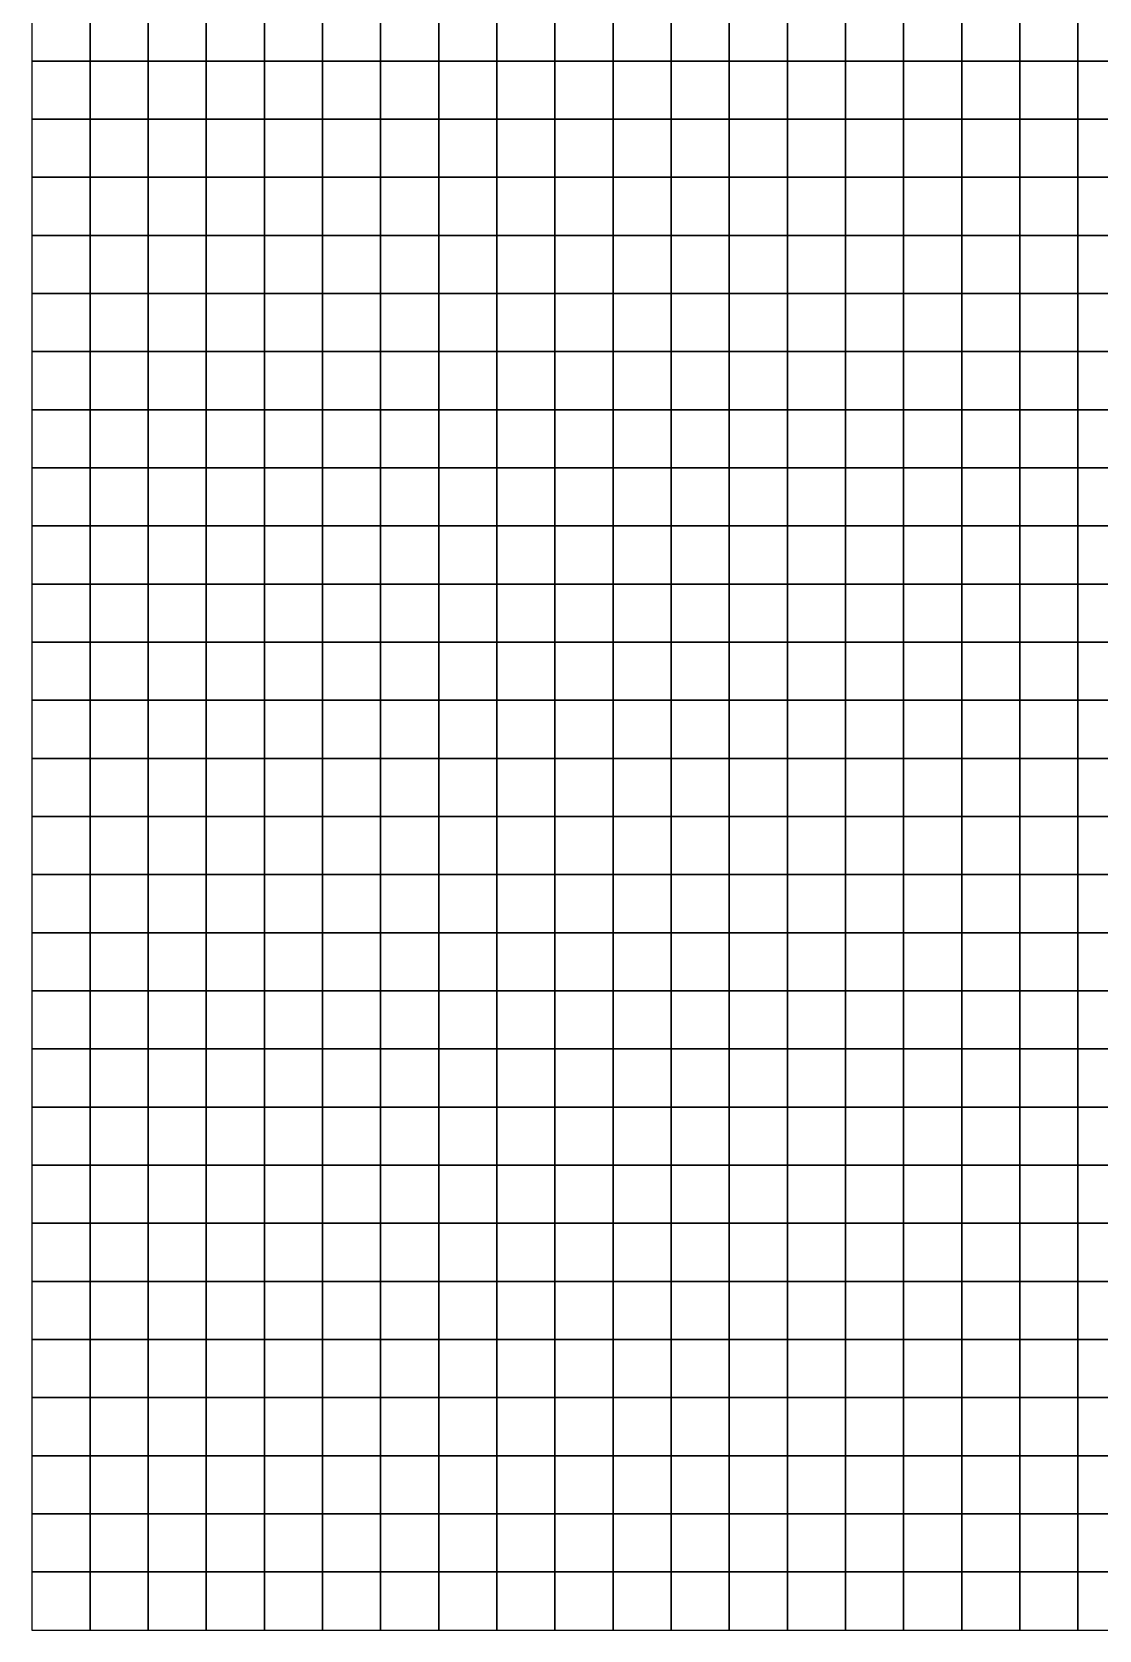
# Model space of a CAD drawing. Header units: metres. Extents: x 0 to 550, y 0 to 550.
# Drawn here: x 0 to 183.6, y 0 to 275 of the extents above; entities that cross this region are included whole.
import ezdxf

# ---------------------------------------------------------------- set-up
doc = ezdxf.new("R2010")
doc.units = ezdxf.units.M

msp = doc.modelspace()

# ---------------------------------------------------------------- linework, layer by layer
at = {"layer": 'A1'}
for points in [[(0, 270, -194.93), (10, 270, -193.33), (10, 280, -197.64), (0, 280, -199.24)], [(10, 270, -193.33), (20, 270, -190.86), (20, 280, -195.2), (10, 280, -197.64)], [(20, 270, -190.86), (30, 270, -188.28), (30, 280, -192.63), (20, 280, -195.2)], [(30, 270, -188.28), (40, 270, -185.67), (40, 280, -190.04), (30, 280, -192.63)], [(40, 270, -185.67), (50, 270, -183.03), (50, 280, -187.43), (40, 280, -190.04)], [(50, 270, -183.03), (60, 270, -180.38), (60, 280, -184.81), (50, 280, -187.43)], [(60, 270, -180.38), (70, 270, -178.02), (70, 280, -182.48), (60, 280, -184.81)], [(70, 270, -178.02), (80, 270, -175.24), (80, 280, -179.75), (70, 280, -182.48)], [(80, 270, -175.24), (90, 270, -172.46), (90, 280, -177.01), (80, 280, -179.75)], [(90, 270, -172.46), (100, 270, -169.7), (100, 280, -174.3), (90, 280, -177.01)], [(100, 270, -169.7), (110, 270, -166.96), (110, 280, -171.58), (100, 280, -174.3)], [(110, 270, -166.96), (120, 270, -164.22), (120, 280, -168.88), (110, 280, -171.58)], [(120, 270, -164.22), (130, 270, -161.5), (130, 280, -166.19), (120, 280, -168.88)], [(130, 270, -161.5), (140, 270, -158.8), (140, 280, -163.5), (130, 280, -166.19)], [(140, 270, -158.8), (150, 270, -156.1), (150, 280, -160.82), (140, 280, -163.5)], [(150, 270, -156.1), (160, 270, -153.41), (160, 280, -158.14), (150, 280, -160.82)], [(160, 270, -153.41), (170, 270, -150.73), (170, 280, -155.47), (160, 280, -158.14)], [(170, 270, -150.73), (180, 270, -148.05), (180, 280, -152.79), (170, 280, -155.47)], [(180, 270, -148.05), (190, 270, -145.38), (190, 280, -150.11), (180, 280, -152.79)], [(0, 260, -190.62), (10, 260, -189.01), (10, 270, -193.33), (0, 270, -194.93)], [(10, 260, -189.01), (20, 260, -186.53), (20, 270, -190.86), (10, 270, -193.33)], [(20, 260, -186.53), (30, 260, -183.93), (30, 270, -188.28), (20, 270, -190.86)], [(30, 260, -183.93), (40, 260, -181.3), (40, 270, -185.67), (30, 270, -188.28)], [(40, 260, -181.3), (50, 260, -178.64), (50, 270, -183.03), (40, 270, -185.67)], [(50, 260, -178.64), (60, 260, -175.95), (60, 270, -180.38), (50, 270, -183.03)], [(60, 260, -175.95), (70, 260, -173.59), (70, 270, -178.02), (60, 270, -180.38)], [(70, 260, -173.59), (80, 260, -170.77), (80, 270, -175.24), (70, 270, -178.02)], [(80, 260, -170.77), (90, 260, -167.97), (90, 270, -172.46), (80, 270, -175.24)], [(90, 260, -167.97), (100, 260, -165.18), (100, 270, -169.7), (90, 270, -172.46)], [(100, 260, -165.18), (110, 260, -162.41), (110, 270, -166.96), (100, 270, -169.7)], [(110, 260, -162.41), (120, 260, -159.64), (120, 270, -164.22), (110, 270, -166.96)], [(120, 260, -159.64), (130, 260, -156.89), (130, 270, -161.5), (120, 270, -164.22)], [(130, 260, -156.89), (140, 260, -154.15), (140, 270, -158.8), (130, 270, -161.5)], [(140, 260, -154.15), (150, 260, -151.43), (150, 270, -156.1), (140, 270, -158.8)], [(150, 260, -151.43), (160, 260, -148.71), (160, 270, -153.41), (150, 270, -156.1)], [(160, 260, -148.71), (170, 260, -146.01), (170, 270, -150.73), (160, 270, -153.41)], [(170, 260, -146.01), (180, 260, -143.32), (180, 270, -148.05), (170, 270, -150.73)], [(180, 260, -143.32), (190, 260, -140.64), (190, 270, -145.38), (180, 270, -148.05)], [(0, 250, -186.31), (10, 250, -184.7), (10, 260, -189.01), (0, 260, -190.62)], [(10, 250, -184.7), (20, 250, -182.31), (20, 260, -186.53), (10, 260, -189.01)], [(20, 250, -182.31), (30, 250, -179.69), (30, 260, -183.93), (20, 260, -186.53)], [(30, 250, -179.69), (40, 250, -177.05), (40, 260, -181.3), (30, 260, -183.93)], [(40, 250, -177.05), (50, 250, -174.38), (50, 260, -178.64), (40, 260, -181.3)], [(50, 250, -174.38), (60, 250, -171.68), (60, 260, -175.95), (50, 260, -178.64)], [(60, 250, -171.68), (70, 250, -169.2), (70, 260, -173.59), (60, 260, -175.95)], [(70, 250, -169.2), (80, 250, -166.37), (80, 260, -170.77), (70, 260, -173.59)], [(80, 250, -166.37), (90, 250, -163.55), (90, 260, -167.97), (80, 260, -170.77)], [(90, 250, -163.55), (100, 250, -160.73), (100, 260, -165.18), (90, 260, -167.97)], [(100, 250, -160.73), (110, 250, -157.92), (110, 260, -162.41), (100, 260, -165.18)], [(110, 250, -157.92), (120, 250, -155.13), (120, 260, -159.64), (110, 260, -162.41)], [(120, 250, -155.13), (130, 250, -152.35), (130, 260, -156.89), (120, 260, -159.64)], [(130, 250, -152.35), (140, 250, -149.58), (140, 260, -154.15), (130, 260, -156.89)], [(140, 250, -149.58), (150, 250, -146.82), (150, 260, -151.43), (140, 260, -154.15)], [(150, 250, -146.82), (160, 250, -144.08), (160, 260, -148.71), (150, 260, -151.43)], [(160, 250, -144.08), (170, 250, -141.35), (170, 260, -146.01), (160, 260, -148.71)], [(170, 250, -141.35), (180, 250, -138.63), (180, 260, -143.32), (170, 260, -146.01)], [(180, 250, -138.63), (190, 250, -135.93), (190, 260, -140.64), (180, 260, -143.32)], [(0, 240, -181.99), (10, 240, -180.25), (10, 250, -184.7), (0, 250, -186.31)], [(10, 240, -180.25), (20, 240, -177.93), (20, 250, -182.31), (10, 250, -184.7)], [(20, 240, -177.93), (30, 240, -175.31), (30, 250, -179.69), (20, 250, -182.31)], [(30, 240, -175.31), (40, 240, -172.65), (40, 250, -177.05), (30, 250, -179.69)], [(40, 240, -172.65), (50, 240, -169.96), (50, 250, -174.38), (40, 250, -177.05)], [(50, 240, -169.96), (60, 240, -167.39), (60, 250, -171.68), (50, 250, -174.38)], [(60, 240, -167.39), (70, 240, -164.82), (70, 250, -169.2), (60, 250, -171.68)], [(70, 240, -164.82), (80, 240, -161.99), (80, 250, -166.37), (70, 250, -169.2)], [(80, 240, -161.99), (90, 240, -159.16), (90, 250, -163.55), (80, 250, -166.37)], [(90, 240, -159.16), (100, 240, -156.33), (100, 250, -160.73), (90, 250, -163.55)], [(100, 240, -156.33), (110, 240, -153.5), (110, 250, -157.92), (100, 250, -160.73)], [(110, 240, -153.5), (120, 240, -150.69), (120, 250, -155.13), (110, 250, -157.92)], [(120, 240, -150.69), (130, 240, -147.87), (130, 250, -152.35), (120, 250, -155.13)], [(130, 240, -147.87), (140, 240, -145.08), (140, 250, -149.58), (130, 250, -152.35)], [(140, 240, -145.08), (150, 240, -142.29), (150, 250, -146.82), (140, 250, -149.58)], [(150, 240, -142.29), (160, 240, -139.52), (160, 250, -144.08), (150, 250, -146.82)], [(160, 240, -139.52), (170, 240, -136.76), (170, 250, -141.35), (160, 250, -144.08)], [(170, 240, -136.76), (180, 240, -134.01), (180, 250, -138.63), (170, 250, -141.35)], [(180, 240, -134.01), (190, 240, -131.28), (190, 250, -135.93), (180, 250, -138.63)], [(0, 230, -177.68), (10, 230, -175.8), (10, 240, -180.25), (0, 240, -181.99)], [(10, 230, -175.8), (20, 230, -173.54), (20, 240, -177.93), (10, 240, -180.25)], [(20, 230, -173.54), (30, 230, -170.9), (30, 240, -175.31), (20, 240, -177.93)], [(30, 230, -170.9), (40, 230, -168.23), (40, 240, -172.65), (30, 240, -175.31)], [(40, 230, -168.23), (50, 230, -165.53), (50, 240, -169.96), (40, 240, -172.65)], [(50, 230, -165.53), (60, 230, -163.08), (60, 240, -167.39), (50, 240, -169.96)], [(60, 230, -163.08), (70, 230, -160.43), (70, 240, -164.82), (60, 240, -167.39)], [(70, 230, -160.43), (80, 230, -157.6), (80, 240, -161.99), (70, 240, -164.82)], [(80, 230, -157.6), (90, 230, -154.78), (90, 240, -159.16), (80, 240, -161.99)], [(90, 230, -154.78), (100, 230, -151.95), (100, 240, -156.33), (90, 240, -159.16)], [(100, 230, -151.95), (110, 230, -149.12), (110, 240, -153.5), (100, 240, -156.33)], [(110, 230, -149.12), (120, 230, -146.29), (120, 240, -150.69), (110, 240, -153.5)], [(120, 230, -146.29), (130, 230, -143.46), (130, 240, -147.87), (120, 240, -150.69)], [(130, 230, -143.46), (140, 230, -140.64), (140, 240, -145.08), (130, 240, -147.87)], [(140, 230, -140.64), (150, 230, -137.83), (150, 240, -142.29), (140, 240, -145.08)], [(150, 230, -137.83), (160, 230, -135.03), (160, 240, -139.52), (150, 240, -142.29)], [(160, 230, -135.03), (170, 230, -132.23), (170, 240, -136.76), (160, 240, -139.52)], [(170, 230, -132.23), (180, 230, -129.46), (180, 240, -134.01), (170, 240, -136.76)], [(180, 230, -129.46), (190, 230, -126.69), (190, 240, -131.28), (180, 240, -134.01)], [(0, 220, -173.37), (10, 220, -171.41), (10, 230, -175.8), (0, 230, -177.68)], [(10, 220, -171.41), (20, 220, -169.14), (20, 230, -173.54), (10, 230, -175.8)], [(20, 220, -169.14), (30, 220, -166.49), (30, 230, -170.9), (20, 230, -173.54)], [(30, 220, -166.49), (40, 220, -163.81), (40, 230, -168.23), (30, 230, -170.9)], [(40, 220, -163.81), (50, 220, -161.09), (50, 230, -165.53), (40, 230, -168.23)], [(50, 220, -161.09), (60, 220, -158.7), (60, 230, -163.08), (50, 230, -165.53)], [(60, 220, -158.7), (70, 220, -156.05), (70, 230, -160.43), (60, 230, -163.08)], [(70, 220, -156.05), (80, 220, -153.22), (80, 230, -157.6), (70, 230, -160.43)], [(80, 220, -153.22), (90, 220, -150.39), (90, 230, -154.78), (80, 230, -157.6)], [(90, 220, -150.39), (100, 220, -147.57), (100, 230, -151.95), (90, 230, -154.78)], [(100, 220, -147.57), (110, 220, -144.74), (110, 230, -149.12), (100, 230, -151.95)], [(110, 220, -144.74), (120, 220, -141.91), (120, 230, -146.29), (110, 230, -149.12)], [(120, 220, -141.91), (130, 220, -139.08), (130, 230, -143.46), (120, 230, -146.29)], [(130, 220, -139.08), (140, 220, -136.25), (140, 230, -140.64), (130, 230, -143.46)], [(140, 220, -136.25), (150, 220, -133.42), (150, 230, -137.83), (140, 230, -140.64)], [(150, 220, -133.42), (160, 220, -130.6), (160, 230, -135.03), (150, 230, -137.83)], [(160, 220, -130.6), (170, 220, -127.78), (170, 230, -132.23), (160, 230, -135.03)], [(170, 220, -127.78), (180, 220, -124.98), (180, 230, -129.46), (170, 230, -132.23)], [(180, 220, -124.98), (190, 220, -122.18), (190, 230, -126.69), (180, 230, -129.46)], [(0, 210, -169.06), (10, 210, -167.03), (10, 220, -171.41), (0, 220, -173.37)], [(10, 210, -167.03), (20, 210, -164.75), (20, 220, -169.14), (10, 220, -171.41)], [(20, 210, -164.75), (30, 210, -162.08), (30, 220, -166.49), (20, 220, -169.14)], [(30, 210, -162.08), (40, 210, -159.39), (40, 220, -163.81), (30, 220, -166.49)], [(40, 210, -159.39), (50, 210, -156.66), (50, 220, -161.09), (40, 220, -163.81)], [(50, 210, -156.66), (60, 210, -154.32), (60, 220, -158.7), (50, 220, -161.09)], [(60, 210, -154.32), (70, 210, -151.67), (70, 220, -156.05), (60, 220, -158.7)], [(70, 210, -151.67), (80, 210, -148.84), (80, 220, -153.22), (70, 220, -156.05)], [(80, 210, -148.84), (90, 210, -146.01), (90, 220, -150.39), (80, 220, -153.22)], [(90, 210, -146.01), (100, 210, -143.18), (100, 220, -147.57), (90, 220, -150.39)], [(100, 210, -143.18), (110, 210, -140.35), (110, 220, -144.74), (100, 220, -147.57)], [(110, 210, -140.35), (120, 210, -137.53), (120, 220, -141.91), (110, 220, -144.74)], [(120, 210, -137.53), (130, 210, -134.7), (130, 220, -139.08), (120, 220, -141.91)], [(130, 210, -134.7), (140, 210, -131.87), (140, 220, -136.25), (130, 220, -139.08)], [(140, 210, -131.87), (150, 210, -129.04), (150, 220, -133.42), (140, 220, -136.25)], [(150, 210, -129.04), (160, 210, -126.21), (160, 220, -130.6), (150, 220, -133.42)], [(160, 210, -126.21), (170, 210, -123.38), (170, 220, -127.78), (160, 220, -130.6)], [(170, 210, -123.38), (180, 210, -120.56), (180, 220, -124.98), (170, 220, -127.78)], [(180, 210, -120.56), (190, 210, -117.74), (190, 220, -122.18), (180, 220, -124.98)], [(0, 200, -164.75), (10, 200, -162.65), (10, 210, -167.03), (0, 210, -169.06)], [(10, 200, -162.65), (20, 200, -160.35), (20, 210, -164.75), (10, 210, -167.03)], [(20, 200, -160.35), (30, 200, -157.67), (30, 210, -162.08), (20, 210, -164.75)], [(30, 200, -157.67), (40, 200, -154.96), (40, 210, -159.39), (30, 210, -162.08)], [(40, 200, -154.96), (50, 200, -152.22), (50, 210, -156.66), (40, 210, -159.39)], [(50, 200, -152.22), (60, 200, -149.94), (60, 210, -154.32), (50, 210, -156.66)], [(60, 200, -149.94), (70, 200, -147.29), (70, 210, -151.67), (60, 210, -154.32)], [(70, 200, -147.29), (80, 200, -144.46), (80, 210, -148.84), (70, 210, -151.67)], [(80, 200, -144.46), (90, 200, -141.63), (90, 210, -146.01), (80, 210, -148.84)], [(90, 200, -141.63), (100, 200, -138.8), (100, 210, -143.18), (90, 210, -146.01)], [(100, 200, -138.8), (110, 200, -135.97), (110, 210, -140.35), (100, 210, -143.18)], [(110, 200, -135.97), (120, 200, -133.14), (120, 210, -137.53), (110, 210, -140.35)], [(120, 200, -133.14), (130, 200, -130.32), (130, 210, -134.7), (120, 210, -137.53)], [(130, 200, -130.32), (140, 200, -127.49), (140, 210, -131.87), (130, 210, -134.7)], [(140, 200, -127.49), (150, 200, -124.66), (150, 210, -129.04), (140, 210, -131.87)], [(150, 200, -124.66), (160, 200, -121.83), (160, 210, -126.21), (150, 210, -129.04)], [(160, 200, -121.83), (170, 200, -119), (170, 210, -123.38), (160, 210, -126.21)], [(170, 200, -119), (180, 200, -116.17), (180, 210, -120.56), (170, 210, -123.38)], [(180, 200, -116.17), (190, 200, -113.34), (190, 210, -117.74), (180, 210, -120.56)], [(0, 190, -160.44), (10, 190, -158.42), (10, 200, -162.65), (0, 200, -164.75)], [(10, 190, -158.42), (20, 190, -156.1), (20, 200, -160.35), (10, 200, -162.65)], [(20, 190, -156.1), (30, 190, -153.41), (30, 200, -157.67), (20, 200, -160.35)], [(30, 190, -153.41), (40, 190, -150.68), (40, 200, -154.96), (30, 200, -157.67)], [(40, 190, -150.68), (50, 190, -147.92), (50, 200, -152.22), (40, 200, -154.96)], [(50, 190, -147.92), (60, 190, -145.55), (60, 200, -149.94), (50, 200, -152.22)], [(60, 190, -145.55), (70, 190, -142.91), (70, 200, -147.29), (60, 200, -149.94)], [(70, 190, -142.91), (80, 190, -140.08), (80, 200, -144.46), (70, 200, -147.29)], [(80, 190, -140.08), (90, 190, -137.25), (90, 200, -141.63), (80, 200, -144.46)], [(90, 190, -137.25), (100, 190, -134.42), (100, 200, -138.8), (90, 200, -141.63)], [(100, 190, -134.42), (110, 190, -131.59), (110, 200, -135.97), (100, 200, -138.8)], [(110, 190, -131.59), (120, 190, -128.76), (120, 200, -133.14), (110, 200, -135.97)], [(120, 190, -128.76), (130, 190, -125.93), (130, 200, -130.32), (120, 200, -133.14)], [(130, 190, -125.93), (140, 190, -123.11), (140, 200, -127.49), (130, 200, -130.32)], [(140, 190, -123.11), (150, 190, -120.28), (150, 200, -124.66), (140, 200, -127.49)], [(150, 190, -120.28), (160, 190, -117.45), (160, 200, -121.83), (150, 200, -124.66)], [(160, 190, -117.45), (170, 190, -114.62), (170, 200, -119), (160, 200, -121.83)], [(170, 190, -114.62), (180, 190, -111.79), (180, 200, -116.17), (170, 200, -119)], [(180, 190, -111.79), (190, 190, -108.96), (190, 200, -113.34), (180, 200, -116.17)], [(0, 180, -155.96), (10, 180, -154.01), (10, 190, -158.42), (0, 190, -160.44)], [(10, 180, -154.01), (20, 180, -151.67), (20, 190, -156.1), (10, 190, -158.42)], [(20, 180, -151.67), (30, 180, -148.96), (30, 190, -153.41), (20, 190, -156.1)], [(30, 180, -148.96), (40, 180, -146.22), (40, 190, -150.68), (30, 190, -153.41)], [(40, 180, -146.22), (50, 180, -143.62), (50, 190, -147.92), (40, 190, -150.68)], [(50, 180, -143.62), (60, 180, -141.16), (60, 190, -145.55), (50, 190, -147.92)], [(60, 180, -141.16), (70, 180, -138.53), (70, 190, -142.91), (60, 190, -145.55)], [(70, 180, -138.53), (80, 180, -135.7), (80, 190, -140.08), (70, 190, -142.91)], [(80, 180, -135.7), (90, 180, -132.87), (90, 190, -137.25), (80, 190, -140.08)], [(90, 180, -132.87), (100, 180, -130.04), (100, 190, -134.42), (90, 190, -137.25)], [(100, 180, -130.04), (110, 180, -127.21), (110, 190, -131.59), (100, 190, -134.42)], [(110, 180, -127.21), (120, 180, -124.38), (120, 190, -128.76), (110, 190, -131.59)], [(120, 180, -124.38), (130, 180, -121.55), (130, 190, -125.93), (120, 190, -128.76)], [(130, 180, -121.55), (140, 180, -118.72), (140, 190, -123.11), (130, 190, -125.93)], [(140, 180, -118.72), (150, 180, -115.9), (150, 190, -120.28), (140, 190, -123.11)], [(150, 180, -115.9), (160, 180, -113.07), (160, 190, -117.45), (150, 190, -120.28)], [(160, 180, -113.07), (170, 180, -110.24), (170, 190, -114.62), (160, 190, -117.45)], [(170, 180, -110.24), (180, 180, -107.41), (180, 190, -111.79), (170, 190, -114.62)], [(180, 180, -107.41), (190, 180, -104.58), (190, 190, -108.96), (180, 190, -111.79)], [(0, 170, -151.52), (10, 170, -149.58), (10, 180, -154.01), (0, 180, -155.96)], [(10, 170, -149.58), (20, 170, -147.22), (20, 180, -151.67), (10, 180, -154.01)], [(20, 170, -147.22), (30, 170, -144.5), (30, 180, -148.96), (20, 180, -151.67)], [(30, 170, -144.5), (40, 170, -141.74), (40, 180, -146.22), (30, 180, -148.96)], [(40, 170, -141.74), (50, 170, -139.25), (50, 180, -143.62), (40, 180, -146.22)], [(50, 170, -139.25), (60, 170, -136.77), (60, 180, -141.16), (50, 180, -143.62)], [(60, 170, -136.77), (70, 170, -134.15), (70, 180, -138.53), (60, 180, -141.16)], [(70, 170, -134.15), (80, 170, -131.31), (80, 180, -135.7), (70, 180, -138.53)], [(80, 170, -131.31), (90, 170, -128.49), (90, 180, -132.87), (80, 180, -135.7)], [(90, 170, -128.49), (100, 170, -125.66), (100, 180, -130.04), (90, 180, -132.87)], [(100, 170, -125.66), (110, 170, -122.83), (110, 180, -127.21), (100, 180, -130.04)], [(110, 170, -122.83), (120, 170, -120), (120, 180, -124.38), (110, 180, -127.21)], [(120, 170, -120), (130, 170, -117.17), (130, 180, -121.55), (120, 180, -124.38)], [(130, 170, -117.17), (140, 170, -114.34), (140, 180, -118.72), (130, 180, -121.55)], [(140, 170, -114.34), (150, 170, -111.51), (150, 180, -115.9), (140, 180, -118.72)], [(150, 170, -111.51), (160, 170, -108.69), (160, 180, -113.07), (150, 180, -115.9)], [(160, 170, -108.69), (170, 170, -105.86), (170, 180, -110.24), (160, 180, -113.07)], [(170, 170, -105.86), (180, 170, -103.04), (180, 180, -107.41), (170, 180, -110.24)], [(180, 170, -103.04), (190, 170, -100.24), (190, 180, -104.58), (180, 180, -107.41)], [(0, 160, -147.1), (10, 160, -145.15), (10, 170, -149.58), (0, 170, -151.52)], [(10, 160, -145.15), (20, 160, -142.76), (20, 170, -147.22), (10, 170, -149.58)], [(20, 160, -142.76), (30, 160, -140.03), (30, 170, -144.5), (20, 170, -147.22)], [(30, 160, -140.03), (40, 160, -137.26), (40, 170, -141.74), (30, 170, -144.5)], [(40, 160, -137.26), (50, 160, -134.87), (50, 170, -139.25), (40, 170, -141.74)], [(50, 160, -134.87), (60, 160, -132.38), (60, 170, -136.77), (50, 170, -139.25)], [(60, 160, -132.38), (70, 160, -129.76), (70, 170, -134.15), (60, 170, -136.77)], [(70, 160, -129.76), (80, 160, -126.93), (80, 170, -131.31), (70, 170, -134.15)], [(80, 160, -126.93), (90, 160, -124.1), (90, 170, -128.49), (80, 170, -131.31)], [(90, 160, -124.1), (100, 160, -121.28), (100, 170, -125.66), (90, 170, -128.49)], [(100, 160, -121.28), (110, 160, -118.45), (110, 170, -122.83), (100, 170, -125.66)], [(110, 160, -118.45), (120, 160, -115.62), (120, 170, -120), (110, 170, -122.83)], [(120, 160, -115.62), (130, 160, -112.79), (130, 170, -117.17), (120, 170, -120)], [(130, 160, -112.79), (140, 160, -109.96), (140, 170, -114.34), (130, 170, -117.17)], [(140, 160, -109.96), (150, 160, -107.13), (150, 170, -111.51), (140, 170, -114.34)], [(150, 160, -107.13), (160, 160, -104.3), (160, 170, -108.69), (150, 170, -111.51)], [(160, 160, -104.3), (170, 160, -101.49), (170, 170, -105.86), (160, 170, -108.69)], [(170, 160, -101.49), (180, 160, -98.71), (180, 170, -103.04), (170, 170, -105.86)], [(180, 160, -98.71), (190, 160, -95.96), (190, 170, -100.24), (180, 170, -103.04)], [(0, 150, -142.66), (10, 150, -140.7), (10, 160, -145.15), (0, 160, -147.1)], [(10, 150, -140.7), (20, 150, -138.29), (20, 160, -142.76), (10, 160, -145.15)], [(20, 150, -138.29), (30, 150, -135.54), (30, 160, -140.03), (20, 160, -142.76)], [(30, 150, -135.54), (40, 150, -132.76), (40, 160, -137.26), (30, 160, -140.03)], [(40, 150, -132.76), (50, 150, -130.47), (50, 160, -134.87), (40, 160, -137.26)], [(50, 150, -130.47), (60, 150, -127.98), (60, 160, -132.38), (50, 160, -134.87)], [(60, 150, -127.98), (70, 150, -125.38), (70, 160, -129.76), (60, 160, -132.38)], [(70, 150, -125.38), (80, 150, -122.55), (80, 160, -126.93), (70, 160, -129.76)], [(80, 150, -122.55), (90, 150, -119.72), (90, 160, -124.1), (80, 160, -126.93)], [(90, 150, -119.72), (100, 150, -116.89), (100, 160, -121.28), (90, 160, -124.1)], [(100, 150, -116.89), (110, 150, -114.07), (110, 160, -118.45), (100, 160, -121.28)], [(110, 150, -114.07), (120, 150, -111.24), (120, 160, -115.62), (110, 160, -118.45)], [(120, 150, -111.24), (130, 150, -108.41), (130, 160, -112.79), (120, 160, -115.62)], [(130, 150, -108.41), (140, 150, -105.58), (140, 160, -109.96), (130, 160, -112.79)], [(140, 150, -105.58), (150, 150, -102.76), (150, 160, -107.13), (140, 160, -109.96)], [(150, 150, -102.76), (160, 150, -99.95), (160, 160, -104.3), (150, 160, -107.13)], [(160, 150, -99.95), (170, 150, -97.18), (170, 160, -101.49), (160, 160, -104.3)], [(170, 150, -97.18), (180, 150, -94.45), (180, 160, -98.71), (170, 160, -101.49)], [(180, 150, -94.45), (190, 150, -91.77), (190, 160, -95.96), (180, 160, -98.71)], [(0, 140, -138.23), (10, 140, -136.26), (10, 150, -140.7), (0, 150, -142.66)], [(10, 140, -136.26), (20, 140, -133.82), (20, 150, -138.29), (10, 150, -140.7)], [(20, 140, -133.82), (30, 140, -131.06), (30, 150, -135.54), (20, 150, -138.29)], [(30, 140, -131.06), (40, 140, -128.26), (40, 150, -132.76), (30, 150, -135.54)], [(40, 140, -128.26), (50, 140, -126.07), (50, 150, -130.47), (40, 150, -132.76)], [(50, 140, -126.07), (60, 140, -123.59), (60, 150, -127.98), (50, 150, -130.47)], [(60, 140, -123.59), (70, 140, -121), (70, 150, -125.38), (60, 150, -127.98)], [(70, 140, -121), (80, 140, -118.17), (80, 150, -122.55), (70, 150, -125.38)], [(80, 140, -118.17), (90, 140, -115.34), (90, 150, -119.72), (80, 150, -122.55)], [(90, 140, -115.34), (100, 140, -112.51), (100, 150, -116.89), (90, 150, -119.72)], [(100, 140, -112.51), (110, 140, -109.68), (110, 150, -114.07), (100, 150, -116.89)], [(110, 140, -109.68), (120, 140, -106.85), (120, 150, -111.24), (110, 150, -114.07)], [(120, 140, -106.85), (130, 140, -104.03), (130, 150, -108.41), (120, 150, -111.24)], [(130, 140, -104.03), (140, 140, -101.21), (140, 150, -105.58), (130, 150, -108.41)], [(140, 140, -101.21), (150, 140, -98.42), (150, 150, -102.76), (140, 150, -105.58)], [(150, 140, -98.42), (160, 140, -95.66), (160, 150, -99.95), (150, 150, -102.76)], [(160, 140, -95.66), (170, 140, -92.95), (170, 150, -97.18), (160, 150, -99.95)], [(170, 140, -92.95), (180, 140, -90.29), (180, 150, -94.45), (170, 150, -97.18)], [(180, 140, -90.29), (190, 140, -87.69), (190, 150, -91.77), (180, 150, -94.45)], [(0, 130, -133.98), (10, 130, -131.98), (10, 140, -136.26), (0, 140, -138.23)], [(10, 130, -131.98), (20, 130, -129.53), (20, 140, -133.82), (10, 140, -136.26)], [(20, 130, -129.53), (30, 130, -126.75), (30, 140, -131.06), (20, 140, -133.82)], [(30, 130, -126.75), (40, 130, -123.94), (40, 140, -128.26), (30, 140, -131.06)], [(40, 130, -123.94), (50, 130, -121.68), (50, 140, -126.07), (40, 140, -128.26)], [(50, 130, -121.68), (60, 130, -119.21), (60, 140, -123.59), (50, 140, -126.07)], [(60, 130, -119.21), (70, 130, -116.62), (70, 140, -121), (60, 140, -123.59)], [(70, 130, -116.62), (80, 130, -113.79), (80, 140, -118.17), (70, 140, -121)], [(80, 130, -113.79), (90, 130, -110.96), (90, 140, -115.34), (80, 140, -118.17)], [(90, 130, -110.96), (100, 130, -108.13), (100, 140, -112.51), (90, 140, -115.34)], [(100, 130, -108.13), (110, 130, -105.3), (110, 140, -109.68), (100, 140, -112.51)], [(110, 130, -105.3), (120, 130, -102.48), (120, 140, -106.85), (110, 140, -109.68)], [(120, 130, -102.48), (130, 130, -99.67), (130, 140, -104.03), (120, 140, -106.85)], [(130, 130, -99.67), (140, 130, -96.89), (140, 140, -101.21), (130, 140, -104.03)], [(140, 130, -96.89), (150, 130, -94.15), (150, 140, -98.42), (140, 140, -101.21)], [(150, 130, -94.15), (160, 130, -91.46), (160, 140, -95.66), (150, 140, -98.42)], [(160, 130, -91.46), (170, 130, -88.82), (170, 140, -92.95), (160, 140, -95.66)], [(170, 130, -88.82), (180, 130, -86.25), (180, 140, -90.29), (170, 140, -92.95)], [(180, 130, -86.25), (190, 130, -83.72), (190, 140, -87.69), (180, 140, -90.29)], [(0, 120, -129.51), (10, 120, -127.48), (10, 130, -131.98), (0, 130, -133.98)], [(10, 120, -127.48), (20, 120, -125.02), (20, 130, -129.53), (10, 130, -131.98)], [(20, 120, -125.02), (30, 120, -122.23), (30, 130, -126.75), (20, 130, -129.53)], [(30, 120, -122.23), (40, 120, -119.58), (40, 130, -123.94), (30, 130, -126.75)], [(40, 120, -119.58), (50, 120, -117.29), (50, 130, -121.68), (40, 130, -123.94)], [(50, 120, -117.29), (60, 120, -114.83), (60, 130, -119.21), (50, 130, -121.68)], [(60, 120, -114.83), (70, 120, -112.24), (70, 130, -116.62), (60, 130, -119.21)], [(70, 120, -112.24), (80, 120, -109.41), (80, 130, -113.79), (70, 130, -116.62)], [(80, 120, -109.41), (90, 120, -106.58), (90, 130, -110.96), (80, 130, -113.79)], [(90, 120, -106.58), (100, 120, -103.75), (100, 130, -108.13), (90, 130, -110.96)], [(100, 120, -103.75), (110, 120, -100.93), (110, 130, -105.3), (100, 130, -108.13)], [(110, 120, -100.93), (120, 120, -98.13), (120, 130, -102.48), (110, 130, -105.3)], [(120, 120, -98.13), (130, 120, -95.37), (130, 130, -99.67), (120, 130, -102.48)], [(130, 120, -95.37), (140, 120, -92.65), (140, 130, -96.89), (130, 130, -99.67)], [(140, 120, -92.65), (150, 120, -89.98), (150, 130, -94.15), (140, 130, -96.89)], [(150, 120, -89.98), (160, 120, -87.37), (160, 130, -91.46), (150, 130, -94.15)], [(160, 120, -87.37), (170, 120, -84.81), (170, 130, -88.82), (160, 130, -91.46)], [(170, 120, -84.81), (180, 120, -82.29), (180, 130, -86.25), (170, 130, -88.82)], [(180, 120, -82.29), (190, 120, -79.8), (190, 130, -83.72), (180, 130, -86.25)], [(0, 110, -125.03), (10, 110, -122.98), (10, 120, -127.48), (0, 120, -129.51)], [(10, 110, -122.98), (20, 110, -120.5), (20, 120, -125.02), (10, 120, -127.48)], [(20, 110, -120.5), (30, 110, -117.7), (30, 120, -122.23), (20, 120, -125.02)], [(30, 110, -117.7), (40, 110, -115.2), (40, 120, -119.58), (30, 120, -122.23)], [(40, 110, -115.2), (50, 110, -112.91), (50, 120, -117.29), (40, 120, -119.58)], [(50, 110, -112.91), (60, 110, -110.46), (60, 120, -114.83), (50, 120, -117.29)], [(60, 110, -110.46), (70, 110, -107.86), (70, 120, -112.24), (60, 120, -114.83)], [(70, 110, -107.86), (80, 110, -105.02), (80, 120, -109.41), (70, 120, -112.24)], [(80, 110, -105.02), (90, 110, -102.2), (90, 120, -106.58), (80, 120, -109.41)], [(90, 110, -102.2), (100, 110, -99.39), (100, 120, -103.75), (90, 120, -106.58)], [(100, 110, -99.39), (110, 110, -96.6), (110, 120, -100.93), (100, 120, -103.75)], [(110, 110, -96.6), (120, 110, -93.85), (120, 120, -98.13), (110, 120, -100.93)], [(120, 110, -93.85), (130, 110, -91.15), (130, 120, -95.37), (120, 120, -98.13)], [(130, 110, -91.15), (140, 110, -88.51), (140, 120, -92.65), (130, 120, -95.37)], [(140, 110, -88.51), (150, 110, -85.91), (150, 120, -89.98), (140, 120, -92.65)], [(150, 110, -85.91), (160, 110, -83.38), (160, 120, -87.37), (150, 120, -89.98)], [(160, 110, -83.38), (170, 110, -80.87), (170, 120, -84.81), (160, 120, -87.37)], [(170, 110, -80.87), (180, 110, -78.38), (180, 120, -82.29), (170, 120, -84.81)], [(180, 110, -78.38), (190, 110, -75.9), (190, 120, -79.8), (180, 120, -82.29)], [(0, 100, -120.55), (10, 100, -118.48), (10, 110, -122.98), (0, 110, -125.03)], [(10, 100, -118.48), (20, 100, -116), (20, 110, -120.5), (10, 110, -122.98)], [(20, 100, -116), (30, 100, -113.19), (30, 110, -117.7), (20, 110, -120.5)], [(30, 100, -113.19), (40, 100, -110.84), (40, 110, -115.2), (30, 110, -117.7)], [(40, 100, -110.84), (50, 100, -108.53), (50, 110, -112.91), (40, 110, -115.2)], [(50, 100, -108.53), (60, 100, -106.08), (60, 110, -110.46), (50, 110, -112.91)], [(60, 100, -106.08), (70, 100, -103.47), (70, 110, -107.86), (60, 110, -110.46)], [(70, 100, -103.47), (80, 100, -100.65), (80, 110, -105.02), (70, 110, -107.86)], [(80, 100, -100.65), (90, 100, -97.85), (90, 110, -102.2), (80, 110, -105.02)], [(90, 100, -97.85), (100, 100, -95.08), (100, 110, -99.39), (90, 110, -102.2)], [(100, 100, -95.08), (110, 100, -92.35), (110, 110, -96.6), (100, 110, -99.39)], [(110, 100, -92.35), (120, 100, -89.67), (120, 110, -93.85), (110, 110, -96.6)], [(120, 100, -89.67), (130, 100, -87.05), (130, 110, -91.15), (120, 110, -93.85)], [(130, 100, -87.05), (140, 100, -84.49), (140, 110, -88.51), (130, 110, -91.15)], [(140, 100, -84.49), (150, 100, -81.95), (150, 110, -85.91), (140, 110, -88.51)], [(150, 100, -81.95), (160, 100, -79.45), (160, 110, -83.38), (150, 110, -85.91)], [(160, 100, -79.45), (170, 100, -76.96), (170, 110, -80.87), (160, 110, -83.38)], [(170, 100, -76.96), (180, 100, -74.44), (180, 110, -78.38), (170, 110, -80.87)], [(180, 100, -74.44), (190, 100, -71.93), (190, 110, -75.9), (180, 110, -78.38)], [(0, 90, -116.07), (10, 90, -113.99), (10, 100, -118.48), (0, 100, -120.55)], [(10, 90, -113.99), (20, 90, -111.5), (20, 100, -116), (10, 100, -118.48)], [(20, 90, -111.5), (30, 90, -108.67), (30, 100, -113.19), (20, 100, -116)], [(30, 90, -108.67), (40, 90, -106.48), (40, 100, -110.84), (30, 100, -113.19)], [(40, 90, -106.48), (50, 90, -104.15), (50, 100, -108.53), (40, 100, -110.84)], [(50, 90, -104.15), (60, 90, -101.7), (60, 100, -106.08), (50, 100, -108.53)], [(60, 90, -101.7), (70, 90, -99.11), (70, 100, -103.47), (60, 100, -106.08)], [(70, 90, -99.11), (80, 90, -96.31), (80, 100, -100.65), (70, 100, -103.47)], [(80, 90, -96.31), (90, 90, -93.56), (90, 100, -97.85), (80, 100, -100.65)], [(90, 90, -93.56), (100, 90, -90.87), (100, 100, -95.08), (90, 100, -97.85)], [(100, 90, -90.87), (110, 90, -88.22), (110, 100, -92.35), (100, 100, -95.08)], [(110, 90, -88.22), (120, 90, -85.62), (120, 100, -89.67), (110, 100, -92.35)], [(120, 90, -85.62), (130, 90, -83.07), (130, 100, -87.05), (120, 100, -89.67)], [(130, 90, -83.07), (140, 90, -80.56), (140, 100, -84.49), (130, 100, -87.05)], [(140, 90, -80.56), (150, 90, -78.02), (150, 100, -81.95), (140, 100, -84.49)], [(150, 90, -78.02), (160, 90, -75.51), (160, 100, -79.45), (150, 100, -81.95)], [(160, 90, -75.51), (170, 90, -72.99), (170, 100, -76.96), (160, 100, -79.45)], [(170, 90, -72.99), (180, 90, -70.43), (180, 100, -74.44), (170, 100, -76.96)], [(180, 90, -70.43), (190, 90, -67.86), (190, 100, -71.93), (180, 100, -74.44)], [(0, 80, -111.59), (10, 80, -109.5), (10, 90, -113.99), (0, 90, -116.07)], [(10, 80, -109.5), (20, 80, -106.99), (20, 90, -111.5), (10, 90, -113.99)], [(20, 80, -106.99), (30, 80, -104.14), (30, 90, -108.67), (20, 90, -111.5)], [(30, 80, -104.14), (40, 80, -102.09), (40, 90, -106.48), (30, 90, -108.67)], [(40, 80, -102.09), (50, 80, -99.77), (50, 90, -104.15), (40, 90, -106.48)], [(50, 80, -99.77), (60, 80, -97.34), (60, 90, -101.7), (50, 90, -104.15)], [(60, 80, -97.34), (70, 80, -94.82), (70, 90, -99.11), (60, 90, -101.7)], [(70, 80, -94.82), (80, 80, -92.1), (80, 90, -96.31), (70, 90, -99.11)], [(80, 80, -92.1), (90, 80, -89.41), (90, 90, -93.56), (80, 90, -96.31)], [(90, 80, -89.41), (100, 80, -86.8), (100, 90, -90.87), (90, 90, -93.56)], [(100, 80, -86.8), (110, 80, -84.23), (110, 90, -88.22), (100, 90, -90.87)], [(110, 80, -84.23), (120, 80, -81.65), (120, 90, -85.62), (110, 90, -88.22)], [(120, 80, -81.65), (130, 80, -79.12), (130, 90, -83.07), (120, 90, -85.62)], [(130, 80, -79.12), (140, 80, -76.59), (140, 90, -80.56), (130, 90, -83.07)], [(140, 80, -76.59), (150, 80, -74.04), (150, 90, -78.02), (140, 90, -80.56)], [(150, 80, -74.04), (160, 80, -71.49), (160, 90, -75.51), (150, 90, -78.02)], [(160, 80, -71.49), (170, 80, -68.92), (170, 90, -72.99), (160, 90, -75.51)], [(170, 80, -68.92), (180, 80, -66.31), (180, 90, -70.43), (170, 90, -72.99)], [(180, 80, -66.31), (190, 80, -63.7), (190, 90, -67.86), (180, 90, -70.43)], [(0, 70, -106.62), (10, 70, -104.75), (10, 80, -109.5), (0, 80, -111.59)], [(10, 70, -104.75), (20, 70, -102.43), (20, 80, -106.99), (10, 80, -109.5)], [(20, 70, -102.43), (30, 70, -99.79), (30, 80, -104.14), (20, 80, -106.99)], [(30, 70, -99.79), (40, 70, -97.75), (40, 80, -102.09), (30, 80, -104.14)], [(40, 70, -97.75), (50, 70, -95.49), (50, 80, -99.77), (40, 80, -102.09)], [(50, 70, -95.49), (60, 70, -93.11), (60, 80, -97.34), (50, 80, -99.77)], [(60, 70, -93.11), (70, 70, -90.67), (70, 80, -94.82), (60, 80, -97.34)], [(70, 70, -90.67), (80, 70, -88.02), (80, 80, -92.1), (70, 80, -94.82)], [(80, 70, -88.02), (90, 70, -85.37), (90, 80, -89.41), (80, 80, -92.1)], [(90, 70, -85.37), (100, 70, -82.79), (100, 80, -86.8), (90, 80, -89.41)], [(100, 70, -82.79), (110, 70, -80.24), (110, 80, -84.23), (100, 80, -86.8)], [(110, 70, -80.24), (120, 70, -77.66), (120, 80, -81.65), (110, 80, -84.23)], [(120, 70, -77.66), (130, 70, -75.12), (130, 80, -79.12), (120, 80, -81.65)], [(130, 70, -75.12), (140, 70, -72.57), (140, 80, -76.59), (130, 80, -79.12)], [(140, 70, -72.57), (150, 70, -69.97), (150, 80, -74.04), (140, 80, -76.59)], [(150, 70, -69.97), (160, 70, -67.37), (160, 80, -71.49), (150, 80, -74.04)], [(160, 70, -67.37), (170, 70, -64.76), (170, 80, -68.92), (160, 80, -71.49)], [(170, 70, -64.76), (180, 70, -62.11), (180, 80, -66.31), (170, 80, -68.92)], [(180, 70, -62.11), (190, 70, -59.46), (190, 80, -63.7), (180, 80, -66.31)], [(0, 60, -102.59), (10, 60, -100.81), (10, 70, -104.75), (0, 70, -106.62)], [(10, 60, -100.81), (20, 60, -98.57), (20, 70, -102.43), (10, 70, -104.75)], [(20, 60, -98.57), (30, 60, -95.96), (30, 70, -99.79), (20, 70, -102.43)], [(30, 60, -95.96), (40, 60, -93.8), (40, 70, -97.75), (30, 70, -99.79)], [(40, 60, -93.8), (50, 60, -91.46), (50, 70, -95.49), (40, 70, -97.75)], [(50, 60, -91.46), (60, 60, -89.03), (60, 70, -93.11), (50, 70, -95.49)], [(60, 60, -89.03), (70, 60, -86.58), (70, 70, -90.67), (60, 70, -93.11)], [(70, 60, -86.58), (80, 60, -83.96), (80, 70, -88.02), (70, 70, -90.67)], [(80, 60, -83.96), (90, 60, -81.34), (90, 70, -85.37), (80, 70, -88.02)], [(90, 60, -81.34), (100, 60, -78.77), (100, 70, -82.79), (90, 70, -85.37)], [(100, 60, -78.77), (110, 60, -76.22), (110, 70, -80.24), (100, 70, -82.79)], [(110, 60, -76.22), (120, 60, -73.62), (120, 70, -77.66), (110, 70, -80.24)], [(120, 60, -73.62), (130, 60, -71.04), (130, 70, -75.12), (120, 70, -77.66)], [(130, 60, -71.04), (140, 60, -68.45), (140, 70, -72.57), (130, 70, -75.12)], [(140, 60, -68.45), (150, 60, -65.81), (150, 70, -69.97), (140, 70, -72.57)], [(150, 60, -65.81), (160, 60, -63.16), (160, 70, -67.37), (150, 70, -69.97)], [(160, 60, -63.16), (170, 60, -60.51), (170, 70, -64.76), (160, 70, -67.37)], [(170, 60, -60.51), (180, 60, -57.84), (180, 70, -62.11), (170, 70, -64.76)], [(180, 60, -57.84), (190, 60, -55.16), (190, 70, -59.46), (180, 70, -62.11)], [(0, 50, -98.57), (10, 50, -96.89), (10, 60, -100.81), (0, 60, -102.59)], [(10, 50, -96.89), (20, 50, -94.72), (20, 60, -98.57), (10, 60, -100.81)], [(20, 50, -94.72), (30, 50, -92.14), (30, 60, -95.96), (20, 60, -98.57)], [(30, 50, -92.14), (40, 50, -89.85), (40, 60, -93.8), (30, 60, -95.96)], [(40, 50, -89.85), (50, 50, -87.43), (50, 60, -91.46), (40, 60, -93.8)], [(50, 50, -87.43), (60, 50, -84.97), (60, 60, -89.03), (50, 60, -91.46)], [(60, 50, -84.97), (70, 50, -82.5), (70, 60, -86.58), (60, 60, -89.03)], [(70, 50, -82.5), (80, 50, -79.91), (80, 60, -83.96), (70, 60, -86.58)], [(80, 50, -79.91), (90, 50, -77.29), (90, 60, -81.34), (80, 60, -83.96)], [(90, 50, -77.29), (100, 50, -74.72), (100, 60, -78.77), (90, 60, -81.34)], [(100, 50, -74.72), (110, 50, -72.13), (110, 60, -76.22), (100, 60, -78.77)], [(110, 50, -72.13), (120, 50, -69.51), (120, 60, -73.62), (110, 60, -76.22)], [(120, 50, -69.51), (130, 50, -66.87), (130, 60, -71.04), (120, 60, -73.62)], [(130, 50, -66.87), (140, 50, -64.23), (140, 60, -68.45), (130, 60, -71.04)], [(140, 50, -64.23), (150, 50, -61.55), (150, 60, -65.81), (140, 60, -68.45)], [(150, 50, -61.55), (160, 50, -58.88), (160, 60, -63.16), (150, 60, -65.81)], [(160, 50, -58.88), (170, 50, -56.2), (170, 60, -60.51), (160, 60, -63.16)], [(170, 50, -56.2), (180, 50, -53.53), (180, 60, -57.84), (170, 60, -60.51)], [(180, 50, -53.53), (190, 50, -50.85), (190, 60, -55.16), (180, 60, -57.84)], [(0, 40, -94.54), (10, 40, -92.95), (10, 50, -96.89), (0, 50, -98.57)], [(10, 40, -92.95), (20, 40, -90.86), (20, 50, -94.72), (10, 50, -96.89)], [(20, 40, -90.86), (30, 40, -88.32), (30, 50, -92.14), (20, 50, -94.72)], [(30, 40, -88.32), (40, 40, -85.9), (40, 50, -89.85), (30, 50, -92.14)], [(40, 40, -85.9), (50, 40, -83.43), (50, 50, -87.43), (40, 50, -89.85)], [(50, 40, -83.43), (60, 40, -80.93), (60, 50, -84.97), (50, 50, -87.43)], [(60, 40, -80.93), (70, 40, -78.42), (70, 50, -82.5), (60, 50, -84.97)], [(70, 40, -78.42), (80, 40, -75.83), (80, 50, -79.91), (70, 50, -82.5)], [(80, 40, -75.83), (90, 40, -73.2), (90, 50, -77.29), (80, 50, -79.91)], [(90, 40, -73.2), (100, 40, -70.58), (100, 50, -74.72), (90, 50, -77.29)], [(100, 40, -70.58), (110, 40, -67.94), (110, 50, -72.13), (100, 50, -74.72)], [(110, 40, -67.94), (120, 40, -65.26), (120, 50, -69.51), (110, 50, -72.13)], [(120, 40, -65.26), (130, 40, -62.59), (130, 50, -66.87), (120, 50, -69.51)], [(130, 40, -62.59), (140, 40, -59.91), (140, 50, -64.23), (130, 50, -66.87)], [(140, 40, -59.91), (150, 40, -57.24), (150, 50, -61.55), (140, 50, -64.23)], [(150, 40, -57.24), (160, 40, -54.56), (160, 50, -58.88), (150, 50, -61.55)], [(160, 40, -54.56), (170, 40, -51.89), (170, 50, -56.2), (160, 50, -58.88)], [(170, 40, -51.89), (180, 40, -49.21), (180, 50, -53.53), (170, 50, -56.2)], [(180, 40, -49.21), (190, 40, -46.54), (190, 50, -50.85), (180, 50, -53.53)], [(0, 30, -90.51), (10, 30, -89.02), (10, 40, -92.95), (0, 40, -94.54)], [(10, 30, -89.02), (20, 30, -87.01), (20, 40, -90.86), (10, 40, -92.95)], [(20, 30, -87.01), (30, 30, -84.51), (30, 40, -88.32), (20, 40, -90.86)], [(30, 30, -84.51), (40, 30, -81.98), (40, 40, -85.9), (30, 40, -88.32)], [(40, 30, -81.98), (50, 30, -79.44), (50, 40, -83.43), (40, 40, -85.9)], [(50, 30, -79.44), (60, 30, -76.87), (60, 40, -80.93), (50, 40, -83.43)], [(60, 30, -76.87), (70, 30, -74.28), (70, 40, -78.42), (60, 40, -80.93)], [(70, 30, -74.28), (80, 30, -71.65), (80, 40, -75.83), (70, 40, -78.42)], [(80, 30, -71.65), (90, 30, -68.98), (90, 40, -73.2), (80, 40, -75.83)], [(90, 30, -68.98), (100, 30, -66.3), (100, 40, -70.58), (90, 40, -73.2)], [(100, 30, -66.3), (110, 30, -63.63), (110, 40, -67.94), (100, 40, -70.58)], [(110, 30, -63.63), (120, 30, -60.95), (120, 40, -65.26), (110, 40, -67.94)], [(120, 30, -60.95), (130, 30, -58.28), (130, 40, -62.59), (120, 40, -65.26)], [(130, 30, -58.28), (140, 30, -55.6), (140, 40, -59.91), (130, 40, -62.59)], [(140, 30, -55.6), (150, 30, -52.93), (150, 40, -57.24), (140, 40, -59.91)], [(150, 30, -52.93), (160, 30, -50.25), (160, 40, -54.56), (150, 40, -57.24)], [(160, 30, -50.25), (170, 30, -47.58), (170, 40, -51.89), (160, 40, -54.56)], [(170, 30, -47.58), (180, 30, -44.9), (180, 40, -49.21), (170, 40, -51.89)], [(180, 30, -44.9), (190, 30, -42.23), (190, 40, -46.54), (180, 40, -49.21)], [(0, 20, -87.13), (10, 20, -85.53), (10, 30, -89.02), (0, 30, -90.51)], [(10, 20, -85.53), (20, 20, -83.39), (20, 30, -87.01), (10, 30, -89.02)], [(20, 20, -83.39), (30, 20, -80.71), (30, 30, -84.51), (20, 30, -87.01)], [(30, 20, -80.71), (40, 20, -78.04), (40, 30, -81.98), (30, 30, -84.51)], [(40, 20, -78.04), (50, 20, -75.36), (50, 30, -79.44), (40, 30, -81.98)], [(50, 20, -75.36), (60, 20, -72.69), (60, 30, -76.87), (50, 30, -79.44)], [(60, 20, -72.69), (70, 20, -70.01), (70, 30, -74.28), (60, 30, -76.87)], [(70, 20, -70.01), (80, 20, -67.34), (80, 30, -71.65), (70, 30, -74.28)], [(80, 20, -67.34), (90, 20, -64.66), (90, 30, -68.98), (80, 30, -71.65)], [(90, 20, -64.66), (100, 20, -61.99), (100, 30, -66.3), (90, 30, -68.98)], [(100, 20, -61.99), (110, 20, -59.31), (110, 30, -63.63), (100, 30, -66.3)], [(110, 20, -59.31), (120, 20, -56.64), (120, 30, -60.95), (110, 30, -63.63)], [(120, 20, -56.64), (130, 20, -53.96), (130, 30, -58.28), (120, 30, -60.95)], [(130, 20, -53.96), (140, 20, -51.29), (140, 30, -55.6), (130, 30, -58.28)], [(140, 20, -51.29), (150, 20, -48.61), (150, 30, -52.93), (140, 30, -55.6)], [(150, 20, -48.61), (160, 20, -45.94), (160, 30, -50.25), (150, 30, -52.93)], [(160, 20, -45.94), (170, 20, -43.27), (170, 30, -47.58), (160, 30, -50.25)], [(170, 20, -43.27), (180, 20, -40.59), (180, 30, -44.9), (170, 30, -47.58)], [(180, 20, -40.59), (190, 20, -37.92), (190, 30, -42.23), (180, 30, -44.9)], [(0, 10, -83.68), (10, 10, -82.08), (10, 20, -85.53), (0, 20, -87.13)], [(10, 10, -82.08), (20, 10, -79.94), (20, 20, -83.39), (10, 20, -85.53)], [(20, 10, -79.94), (30, 10, -77.26), (30, 20, -80.71), (20, 20, -83.39)], [(30, 10, -77.26), (40, 10, -74.59), (40, 20, -78.04), (30, 20, -80.71)], [(40, 10, -74.59), (50, 10, -71.92), (50, 20, -75.36), (40, 20, -78.04)], [(50, 10, -71.92), (60, 10, -69.24), (60, 20, -72.69), (50, 20, -75.36)], [(60, 10, -69.24), (70, 10, -66.57), (70, 20, -70.01), (60, 20, -72.69)], [(70, 10, -66.57), (80, 10, -63.89), (80, 20, -67.34), (70, 20, -70.01)], [(80, 10, -63.89), (90, 10, -61.22), (90, 20, -64.66), (80, 20, -67.34)], [(90, 10, -61.22), (100, 10, -58.54), (100, 20, -61.99), (90, 20, -64.66)], [(100, 10, -58.54), (110, 10, -55.87), (110, 20, -59.31), (100, 20, -61.99)], [(110, 10, -55.87), (120, 10, -53.19), (120, 20, -56.64), (110, 20, -59.31)], [(120, 10, -53.19), (130, 10, -50.52), (130, 20, -53.96), (120, 20, -56.64)], [(130, 10, -50.52), (140, 10, -47.84), (140, 20, -51.29), (130, 20, -53.96)], [(140, 10, -47.84), (150, 10, -45.17), (150, 20, -48.61), (140, 20, -51.29)], [(150, 10, -45.17), (160, 10, -42.49), (160, 20, -45.94), (150, 20, -48.61)], [(160, 10, -42.49), (170, 10, -39.82), (170, 20, -43.27), (160, 20, -45.94)], [(170, 10, -39.82), (180, 10, -37.14), (180, 20, -40.59), (170, 20, -43.27)], [(180, 10, -37.14), (190, 10, -34.47), (190, 20, -37.92), (180, 20, -40.59)], [(0, 0, -81.1), (10, 0, -79.49), (10, 10, -82.08), (0, 10, -83.68)], [(10, 0, -79.49), (20, 0, -77.35), (20, 10, -79.94), (10, 10, -82.08)], [(20, 0, -77.35), (30, 0, -74.68), (30, 10, -77.26), (20, 10, -79.94)], [(30, 0, -74.68), (40, 0, -72), (40, 10, -74.59), (30, 10, -77.26)], [(40, 0, -72), (50, 0, -69.33), (50, 10, -71.92), (40, 10, -74.59)], [(50, 0, -69.33), (60, 0, -66.65), (60, 10, -69.24), (50, 10, -71.92)], [(60, 0, -66.65), (70, 0, -63.98), (70, 10, -66.57), (60, 10, -69.24)], [(70, 0, -63.98), (80, 0, -61.3), (80, 10, -63.89), (70, 10, -66.57)], [(80, 0, -61.3), (90, 0, -58.63), (90, 10, -61.22), (80, 10, -63.89)], [(90, 0, -58.63), (100, 0, -55.95), (100, 10, -58.54), (90, 10, -61.22)], [(100, 0, -55.95), (110, 0, -53.28), (110, 10, -55.87), (100, 10, -58.54)], [(110, 0, -53.28), (120, 0, -50.6), (120, 10, -53.19), (110, 10, -55.87)], [(120, 0, -50.6), (130, 0, -47.93), (130, 10, -50.52), (120, 10, -53.19)], [(130, 0, -47.93), (140, 0, -45.25), (140, 10, -47.84), (130, 10, -50.52)], [(140, 0, -45.25), (150, 0, -42.58), (150, 10, -45.17), (140, 10, -47.84)], [(150, 0, -42.58), (160, 0, -39.9), (160, 10, -42.49), (150, 10, -45.17)], [(160, 0, -39.9), (170, 0, -37.23), (170, 10, -39.82), (160, 10, -42.49)], [(170, 0, -37.23), (180, 0, -34.55), (180, 10, -37.14), (170, 10, -39.82)], [(180, 0, -34.55), (190, 0, -31.88), (190, 10, -34.47), (180, 10, -37.14)]]:
    msp.add_3dface(points, dxfattribs=at)

doc.saveas('drawing.dxf')
